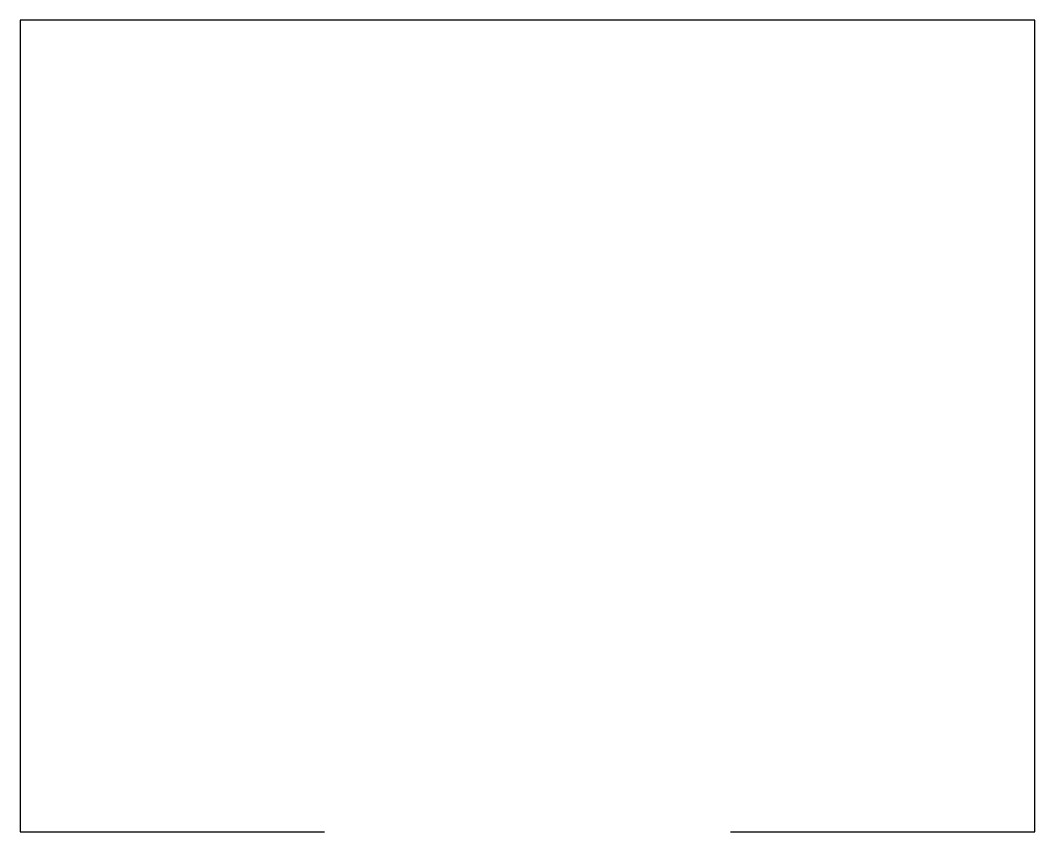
# Model space of a CAD drawing. Header units: millimetres. Extents: x 0 to 5000, y 0 to 4000.
import ezdxf

# ---------------------------------------------------------------- set-up
doc = ezdxf.new("R2010")
doc.units = ezdxf.units.MM

msp = doc.modelspace()

# ---------------------------------------------------------------- linework, layer by layer
at = {"layer": 'WALLS'}
for p, q in [((5000, 4000), (0, 4000)), ((0, 4000), (0, 0)), ((5000, 0), (5000, 4000)), ((0, 0), (1500, 0)), ((3500, 0), (5000, 0))]:
    msp.add_line(p, q, dxfattribs=at)

doc.saveas('drawing.dxf')
